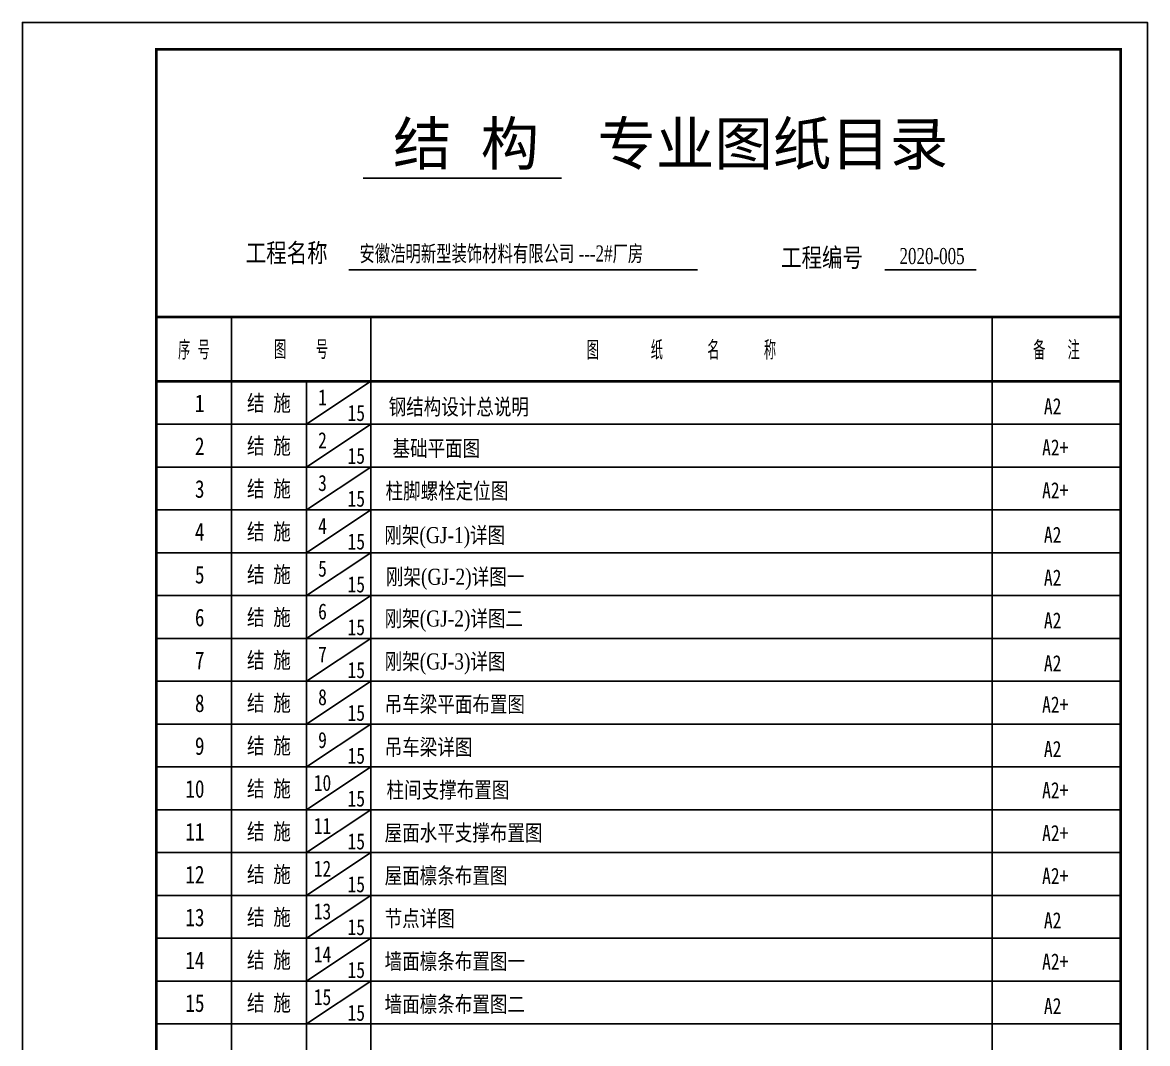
# Model space of a CAD drawing. Extents: x 14207793 to 14719554, y -1675802 to -1228715.
# Drawn here: x 14207793 to 14228793, y -1247781 to -1228715 of the extents above; entities that cross this region are included whole.
import ezdxf
from ezdxf.enums import TextEntityAlignment as Align

# ---------------------------------------------------------------- set-up
doc = ezdxf.new("R2010")
doc.units = 0
doc.header["$LTSCALE"] = 500
doc.header["$MEASUREMENT"] = 0
doc.layers.get('0').update_dxf_attribs({"linetype": 'CONTINUOUS'})
doc.layers.add('PUB_TITLE', color=4, linetype='CONTINUOUS')
doc.styles.add('-宋体', font='SimSun.ttf', dxfattribs={"width": 0.8})
doc.styles.add('GHF', font='TIMES.TTF')
doc.styles.add('TSSD_REIN', font='Tssdeng.shx', dxfattribs={"width": 0.65, "bigfont": 'hztxt.shx'})
doc.styles.add('宋体', font='SimSun.ttf')

msp = doc.modelspace()

# ---------------------------------------------------------------- linework, layer by layer
at = {"color": 4}
for p, q in [((14210292.5, -1235415.39), (14228292.5, -1235415.39)), ((14213092.5, -1235415.39), (14213092.5, -1254615.93)), ((14213092.5, -1236215.93), (14214292.5, -1235415.93)), ((14210292.5, -1236215.93), (14228292.5, -1236215.93)), ((14213092.5, -1237015.93), (14214292.5, -1236215.93)), ((14210292.5, -1237015.93), (14228292.5, -1237015.93)), ((14213092.5, -1237815.93), (14214292.5, -1237015.93)), ((14210292.5, -1237815.93), (14228292.5, -1237815.93)), ((14213092.5, -1238615.93), (14214292.5, -1237815.93)), ((14210292.5, -1238615.93), (14228292.5, -1238615.93)), ((14213092.5, -1239415.93), (14214292.5, -1238615.93)), ((14210292.5, -1239415.93), (14228292.5, -1239415.93)), ((14213092.5, -1240215.93), (14214292.5, -1239415.93)), ((14210292.5, -1240215.93), (14228292.5, -1240215.93)), ((14213092.5, -1241015.93), (14214292.5, -1240215.93)), ((14210292.5, -1241015.93), (14228292.5, -1241015.93)), ((14213092.5, -1241815.93), (14214292.5, -1241015.93)), ((14210292.5, -1241815.93), (14228292.5, -1241815.93)), ((14213092.5, -1242615.93), (14214292.5, -1241815.93)), ((14210292.5, -1242615.93), (14228292.5, -1242615.93)), ((14213092.5, -1243415.93), (14214292.5, -1242615.93)), ((14210292.5, -1243415.93), (14228292.5, -1243415.93)), ((14213092.5, -1244215.93), (14214292.5, -1243415.93)), ((14210292.5, -1244215.93), (14228292.5, -1244215.93)), ((14213092.5, -1245015.93), (14214292.5, -1244215.93)), ((14210292.5, -1245015.93), (14228292.5, -1245015.93)), ((14213092.5, -1245815.93), (14214292.5, -1245015.93)), ((14210292.5, -1245815.93), (14228292.5, -1245815.93)), ((14213092.5, -1246615.93), (14214292.5, -1245815.93)), ((14210292.5, -1246615.93), (14228292.5, -1246615.93)), ((14213092.5, -1247415.93), (14214292.5, -1246615.93)), ((14210292.5, -1247415.93), (14228292.5, -1247415.93))]:
    msp.add_line(p, q, dxfattribs=at)
at = {"color": 4, "const_width": 45}
msp.add_lwpolyline([(14210292.5, -1235415.93), (14228292.5, -1235415.93)], dxfattribs=at)
at = {"layer": 'PUB_TITLE'}
for p, q in [((14214152.08, -1231620.83), (14217851.97, -1231620.83)), ((14213881.93, -1233336.01), (14220392.5, -1233336.01)), ((14223888.4, -1233336.01), (14225593.79, -1233336.01)), ((14211692.5, -1234215.39), (14211692.5, -1254615.93)), ((14214292.5, -1234215.39), (14214292.5, -1256515.39)), ((14225892.5, -1234215.39), (14225892.5, -1256515.39))]:
    msp.add_line(p, q, dxfattribs=at)
msp.add_lwpolyline([(14228792.5, -1258415.39), (14228792.5, -1228715.39), (14207792.5, -1228715.39), (14207792.5, -1258415.39)], close=True, dxfattribs=at)
at = {"layer": 'PUB_TITLE', "const_width": 50}
msp.add_lwpolyline([(14228292.5, -1257915.39), (14228292.5, -1229215.39), (14210292.5, -1229215.39), (14210292.5, -1257915.39)], close=True, dxfattribs=at)
at = {"layer": 'PUB_TITLE', "const_width": 45}
msp.add_lwpolyline([(14228292.5, -1234215.39), (14210292.5, -1234215.39)], dxfattribs=at)

# ---------------------------------------------------------------- texts
at = {"color": 4, "style": 'GHF', "width": 0.8}
for s, height, p in [('工程名称', 350, (14211960.14, -1233191.99)), ('工程编号', 350, (14221952.48, -1233279.77)), ('钢结构设计总说明', 300, (14214627.24, -1236040.97)), ('柱脚螺栓定位图', 300, (14214569.74, -1237612.03, 8000)), ('刚架(GJ-1)详图', 300, (14214546.78, -1238437.97, 8000)), ('刚架(GJ-2)详图一', 300, (14214575.79, -1239215.46, 8000)), ('刚架(GJ-2)详图二', 300, (14214552.54, -1239995.94, 7000)), ('刚架(GJ-3)详图', 300, (14214552.54, -1240795.94, 7000)), ('吊车梁平面布置图', 300, (14214552.54, -1241595.94, 7000)), ('吊车梁详图', 300, (14214552.54, -1242395.94, 7000)), (' 柱间支撑布置图', 300, (14214497.75, -1243195.94, 7000)), ('屋面水平支撑布置图', 300, (14214552.54, -1243995.94, 7000)), ('屋面檩条布置图', 300, (14214552.54, -1244795.94, 7000)), ('节点详图', 300, (14214552.54, -1245595.94, 7000)), ('墙面檩条布置图一', 300, (14214552.54, -1246395.94, 7000)), ('墙面檩条布置图二', 300, (14214552.54, -1247195.94, 7000))]:
    msp.add_text(s, height=height, dxfattribs=at).set_placement(p)
at = {"color": 4}
for s, height, style, width, p in [('序 号', 350, 'TSSD_REIN', 0.65, (14210992.5, -1234815.66)), ('图    号', 350, 'TSSD_REIN', 0.65, (14212992.5, -1234815.66)), ('图       纸      名      称', 350, 'TSSD_REIN', 0.65, (14220092.5, -1234815.66)), ('备   注', 350, 'TSSD_REIN', 0.65, (14227092.5, -1234815.39)), ('结 施', 300, '-宋体', 0.8, (14212392.5, -1235815.93)), ('1', 300, '-宋体', 0.8, (14213392.5, -1235715.93)), ('15', 300, '-宋体', 0.8, (14214023.59, -1236009.34)), ('结 施', 300, '-宋体', 0.8, (14212392.5, -1236615.93)), ('2', 300, '-宋体', 0.8, (14213392.5, -1236515.93)), ('15', 300, '-宋体', 0.8, (14214023.59, -1236809.34)), ('结 施', 300, '-宋体', 0.8, (14212392.5, -1237415.93)), ('3', 300, '-宋体', 0.8, (14213392.5, -1237315.93)), ('15', 300, '-宋体', 0.8, (14214023.59, -1237609.34)), ('结 施', 300, '-宋体', 0.8, (14212392.5, -1238215.93)), ('4', 300, '-宋体', 0.8, (14213392.5, -1238115.93)), ('15', 300, '-宋体', 0.8, (14214023.59, -1238409.34)), ('5', 300, '-宋体', 0.8, (14213392.5, -1238915.93)), ('结 施', 300, '-宋体', 0.8, (14212392.5, -1239015.93)), ('15', 300, '-宋体', 0.8, (14214023.59, -1239209.34)), ('结 施', 300, '-宋体', 0.8, (14212392.5, -1239815.93)), ('6', 300, '-宋体', 0.8, (14213392.5, -1239715.93)), ('15', 300, '-宋体', 0.8, (14214023.59, -1240009.34)), ('结 施', 300, '-宋体', 0.8, (14212392.5, -1240615.93)), ('7', 300, '-宋体', 0.8, (14213392.5, -1240515.93)), ('15', 300, '-宋体', 0.8, (14214023.59, -1240809.34)), ('结 施', 300, '-宋体', 0.8, (14212392.5, -1241415.93)), ('8', 300, '-宋体', 0.8, (14213392.5, -1241315.93)), ('15', 300, '-宋体', 0.8, (14214023.59, -1241609.34)), ('结 施', 300, '-宋体', 0.8, (14212392.5, -1242215.93)), ('9', 300, '-宋体', 0.8, (14213392.5, -1242115.93)), ('15', 300, '-宋体', 0.8, (14214023.59, -1242409.34)), ('10', 300, '-宋体', 0.8, (14213392.5, -1242915.93)), ('结 施', 300, '-宋体', 0.8, (14212392.5, -1243015.93)), ('15', 300, '-宋体', 0.8, (14214023.59, -1243209.34)), ('11', 300, '-宋体', 0.8, (14213392.5, -1243715.93)), ('结 施', 300, '-宋体', 0.8, (14212392.5, -1243815.93)), ('15', 300, '-宋体', 0.8, (14214023.59, -1244009.34)), ('结 施', 300, '-宋体', 0.8, (14212392.5, -1244615.93)), ('12', 300, '-宋体', 0.8, (14213392.5, -1244515.93)), ('15', 300, '-宋体', 0.8, (14214023.59, -1244809.34)), ('结 施', 300, '-宋体', 0.8, (14212392.5, -1245415.93)), ('13', 300, '-宋体', 0.8, (14213392.5, -1245315.93)), ('15', 300, '-宋体', 0.8, (14214023.59, -1245609.34)), ('结 施', 300, '-宋体', 0.8, (14212392.5, -1246215.93)), ('14', 300, '-宋体', 0.8, (14213392.5, -1246115.93)), ('15', 300, '-宋体', 0.8, (14214023.59, -1246409.34)), ('结 施', 300, '-宋体', 0.8, (14212392.5, -1247015.93)), ('15', 300, '-宋体', 0.8, (14213392.5, -1246915.93)), ('15', 300, '-宋体', 0.8, (14214023.59, -1247209.34))]:
    msp.add_text(s, height=height, dxfattribs=dict(at, style=style, width=width)).set_placement(p, align=Align.MIDDLE)
at = {"color": 4, "style": '-宋体', "width": 0.8}
for s, height, p in [('1', 330, (14211190.26, -1235990.93)), ('A2', 300, (14227185.49, -1236030.5)), ('2', 330, (14211190.26, -1236790.93)), ('A2+', 300, (14227315.04, -1236800.5)), ('3', 330, (14211190.26, -1237590.93)), ('A2+', 300, (14227315.04, -1237600.5)), ('4', 330, (14211190.26, -1238390.93)), ('A2', 300, (14227185.49, -1238430.5)), ('5', 330, (14211190.26, -1239190.93)), ('A2', 300, (14227185.49, -1239230.5)), ('6', 330, (14211190.26, -1239990.93)), ('A2', 300, (14227185.49, -1240030.5)), ('7', 330, (14211190.26, -1240790.93)), ('A2', 300, (14227185.49, -1240830.5)), ('8', 330, (14211190.26, -1241590.93)), ('A2+', 300, (14227315.04, -1241600.5)), ('9', 330, (14211190.26, -1242390.93)), ('A2', 300, (14227185.49, -1242430.5)), ('10', 330, (14211190.26, -1243190.93)), ('A2+', 300, (14227315.04, -1243200.5)), ('11', 330, (14211190.26, -1243990.93)), ('A2+', 300, (14227315.04, -1244000.5)), ('12', 330, (14211190.26, -1244790.93)), ('A2+', 300, (14227315.04, -1244800.5)), ('13', 330, (14211190.26, -1245590.93)), ('A2', 300, (14227185.49, -1245630.5)), ('14', 330, (14211190.26, -1246390.93)), ('A2+', 300, (14227315.04, -1246400.5)), ('15', 330, (14211190.26, -1247190.93)), ('A2', 300, (14227185.49, -1247230.5))]:
    msp.add_text(s, height=height, dxfattribs=at).set_placement(p, align=Align.RIGHT)
at = {"color": 4, "style": 'GHF', "width": 0.8}
msp.add_text('基础平面图', height=300, dxfattribs=at).set_placement((14215517.24, -1236817.38), align=Align.CENTER)
at = {"layer": 'PUB_TITLE', "style": '宋体'}
msp.add_text('结 构  专业图纸目录 ', height=800, dxfattribs=at).set_placement((14220162.69, -1230962.02), align=Align.MIDDLE)
at = {"layer": 'PUB_TITLE', "color": 1, "style": 'GHF', "width": 0.7}
for s, p in [('安徽浩明新型装饰材料有限公司 ---2#厂房', (14214082.61, -1233179.26, -2754.42)), ('2020-005', (14224162.98, -1233227.04))]:
    msp.add_text(s, height=300, dxfattribs=at).set_placement(p)

doc.saveas('drawing.dxf')
